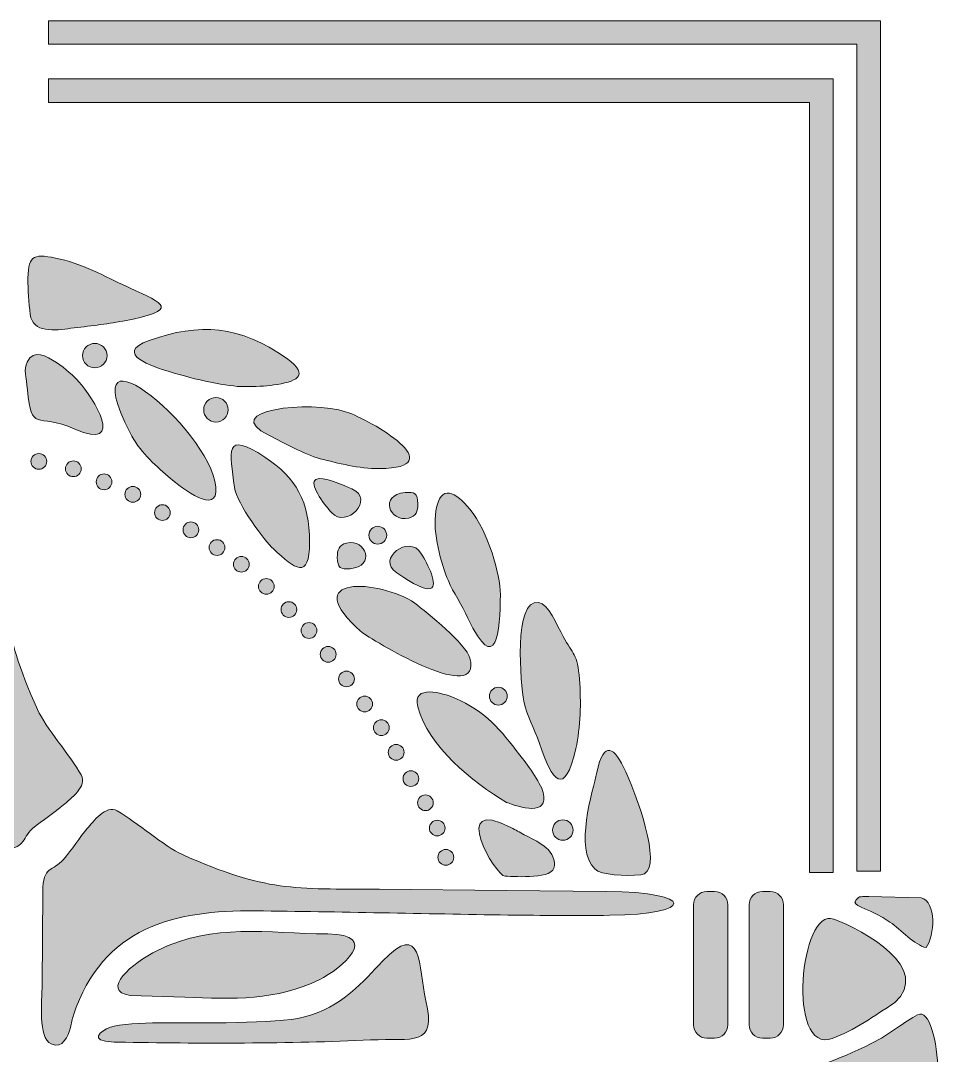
# Model space of a CAD drawing. Header units: inches. Extents: x -128 to 724, y -4 to 847.
# Drawn here: x 510.1 to 724.4, y 592.9 to 831.7 of the extents above; entities that cross this region are included whole.
import ezdxf

# ---------------------------------------------------------------- set-up
doc = ezdxf.new("R2010")
doc.units = ezdxf.units.IN
doc.header["$MEASUREMENT"] = 0
doc.layers.add('图层 1', color=7, linetype='Continuous')

# ---------------------------------------------------------------- blocks, each defined once
blk = doc.blocks.new('block 2')
at = {"layer": '图层 1', "true_color": 0xffffff}
h = blk.add_hatch(color=7, dxfattribs=at)
h.dxf.hatch_style = 2
h.paths.add_polyline_path([(703.03, 635.42), (708.49, 635.42), (708.49, 828.92), (708.49, 831.65), (705.76, 831.65), (516.56, 831.65), (516.56, 826.2), (703.03, 826.2)])
h = blk.add_hatch(color=7, dxfattribs=at)
h.dxf.hatch_style = 2
h.paths.add_polyline_path([(692.13, 635.13), (697.58, 635.13), (697.58, 815.53), (697.58, 818.25), (694.86, 818.25), (516.56, 818.25), (516.56, 812.8), (692.13, 812.8)])
h = blk.add_hatch(color=7, dxfattribs=at)
h.dxf.hatch_style = 2
edge = h.paths.add_edge_path()
edge.add_spline(control_points=[(524.08, 657.62), (521.39, 662.33), (516.01, 668.31), (513.97, 672.71), (505.37, 692.19), (506.16, 698.08), (505.98, 718.15), (505.98, 718.15), (505.71, 747.45), (505.71, 747.45), (505.71, 747.45), (505.5, 770.5), (505.5, 770.5), (505.31, 791.22), (500.22, 791.07), (499.98, 771.3), (499.89, 763.48), (499.94, 755.64), (500.05, 747.79), (500.33, 728.35), (500.8, 708.96), (501.03, 689.53), (501.23, 670.9), (497.25, 654.23), (476.94, 647.54), (476.1, 647.26), (475.08, 647.07), (474.1, 646.83), (472.06, 646.34), (469.09, 645.04), (470.32, 642.37), (471.74, 639.29), (480.14, 640.26), (483.91, 640.33), (483.91, 640.33), (505.43, 640.44), (505.43, 640.44), (511.47, 640.44), (510.08, 642.82), (512.86, 645.22), (515.05, 647.11), (518.12, 649.08), (519.99, 650.7), (521.59, 652.1), (525.58, 655), (524.08, 657.62)], knot_values=[0, 0, 0, 0, 1, 1, 1, 2, 2, 2, 3, 3, 3, 4, 4, 4, 5, 5, 5, 6, 6, 6, 7, 7, 7, 8, 8, 8, 9, 9, 9, 10, 10, 10, 11, 11, 11, 12, 12, 12, 13, 13, 13, 14, 14, 14, 15, 15, 15, 15], degree=3, periodic=1)
h = blk.add_hatch(color=7, dxfattribs=at)
h.dxf.hatch_style = 2
edge = h.paths.add_edge_path()
edge.add_spline(control_points=[(521.72, 760.67), (525.86, 761.18), (529.75, 761.6), (533.72, 762.35), (547.19, 764.9), (543.32, 766.36), (535.22, 770), (531.13, 771.84), (524.93, 775.37), (519.24, 776.64), (513.27, 777.96), (511.87, 777.82), (511.8, 772.24), (511.77, 769.47), (512.01, 766.63), (512.33, 763.87), (512.89, 759.49), (518.01, 760.2), (521.72, 760.67)], knot_values=[0, 0, 0, 0, 1, 1, 1, 2, 2, 2, 3, 3, 3, 4, 4, 4, 5, 5, 5, 6, 6, 6, 6], degree=3, periodic=1)
h = blk.add_hatch(color=7, dxfattribs=at)
h.dxf.hatch_style = 2
edge = h.paths.add_edge_path()
edge.add_spline(control_points=[(555.13, 722.84), (556.13, 735.56), (520.92, 764.92), (535.36, 736.54), (537.5, 732.3), (540.84, 729.41), (544.17, 726.44), (546.03, 724.79), (554.74, 717.77), (555.13, 722.84)], knot_values=[0, 0, 0, 0, 1, 1, 1, 2, 2, 2, 3, 3, 3, 3], degree=3, periodic=1)
h = blk.add_hatch(color=7, dxfattribs=at)
h.dxf.hatch_style = 2
edge = h.paths.add_edge_path()
edge.add_spline(control_points=[(568.5, 747.6), (573.33, 748.31), (577.32, 749.55), (571.44, 753.75), (560.71, 761.4), (551.34, 761.98), (539.77, 757.87), (531.24, 754.82), (540.83, 751.8), (544.35, 750.7), (550.41, 748.79), (558.12, 747.21), (561.59, 747.21), (564.38, 747.21), (566.46, 747.3), (568.5, 747.6)], knot_values=[0, 0, 0, 0, 1, 1, 1, 2, 2, 2, 3, 3, 3, 4, 4, 4, 5, 5, 5, 5], degree=3, periodic=1)
h = blk.add_hatch(color=7, dxfattribs=at)
h.dxf.hatch_style = 2
edge = h.paths.add_edge_path()
edge.add_spline(control_points=[(527.22, 757.19), (525.67, 757.19), (524.39, 755.92), (524.39, 754.37), (524.39, 752.81), (525.67, 751.54), (527.22, 751.54), (528.78, 751.54), (530.04, 752.81), (530.04, 754.37), (530.04, 755.92), (528.78, 757.19), (527.22, 757.19)], knot_values=[0, 0, 0, 0, 1, 1, 1, 2, 2, 2, 3, 3, 3, 4, 4, 4, 4], degree=3, periodic=1)
h = blk.add_hatch(color=7, dxfattribs=at)
h.dxf.hatch_style = 2
edge = h.paths.add_edge_path()
edge.add_spline(control_points=[(522.6, 737.42), (534.67, 732.19), (526.84, 744.73), (523.54, 748.35), (522.4, 749.59), (520.48, 751.39), (518.36, 752.76), (515.99, 754.29), (513.11, 756.07), (511.6, 752.87), (510.78, 751.11), (511.38, 749.55), (511.69, 746.47), (512.69, 736.42), (513.6, 741.32), (522.6, 737.42)], knot_values=[0, 0, 0, 0, 1, 1, 1, 2, 2, 2, 3, 3, 3, 4, 4, 4, 5, 5, 5, 5], degree=3, periodic=1)
h = blk.add_hatch(color=7, dxfattribs=at)
h.dxf.hatch_style = 2
edge = h.paths.add_edge_path()
edge.add_spline(control_points=[(555.16, 744.7), (553.6, 744.7), (552.34, 743.43), (552.34, 741.88), (552.34, 740.32), (553.6, 739.05), (555.16, 739.05), (556.72, 739.05), (557.98, 740.32), (557.98, 741.88), (557.98, 743.43), (556.72, 744.7), (555.16, 744.7)], knot_values=[0, 0, 0, 0, 1, 1, 1, 2, 2, 2, 3, 3, 3, 4, 4, 4, 4], degree=3, periodic=1)
h = blk.add_hatch(color=7, dxfattribs=at)
h.dxf.hatch_style = 2
edge = h.paths.add_edge_path()
edge.add_spline(control_points=[(585.3, 741.36), (576.73, 744.18), (555.66, 741.75), (567.36, 736.01), (570.83, 734.3), (575.47, 731.58), (579.25, 730.59), (583.3, 729.52), (588.19, 728.28), (592.84, 728.31), (610.05, 728.4), (590.9, 739.52), (585.3, 741.36)], knot_values=[0, 0, 0, 0, 1, 1, 1, 2, 2, 2, 3, 3, 3, 4, 4, 4, 4], degree=3, periodic=1)
h = blk.add_hatch(color=7, dxfattribs=at)
h.dxf.hatch_style = 2
edge = h.paths.add_edge_path()
edge.add_spline(control_points=[(576.77, 711.34), (576.77, 720.7), (573.7, 726.2), (566.48, 730.95), (556.97, 737.21), (558.36, 732.25), (559.46, 723.94), (559.95, 720.2), (566.55, 711.51), (568.42, 709.78), (573.4, 705.15), (576.77, 702.41), (576.77, 711.34)], knot_values=[0, 0, 0, 0, 1, 1, 1, 2, 2, 2, 3, 3, 3, 4, 4, 4, 4], degree=3, periodic=1)
h = blk.add_hatch(color=7, dxfattribs=at)
h.dxf.hatch_style = 2
edge = h.paths.add_edge_path()
edge.add_spline(control_points=[(516.12, 729.96), (516.12, 730.96), (515.31, 731.78), (514.31, 731.78), (513.31, 731.78), (512.49, 730.96), (512.49, 729.96), (512.49, 728.96), (513.31, 728.14), (514.31, 728.14), (515.31, 728.14), (516.12, 728.96), (516.12, 729.96)], knot_values=[0, 0, 0, 0, 1, 1, 1, 2, 2, 2, 3, 3, 3, 4, 4, 4, 4], degree=3, periodic=1)
h = blk.add_hatch(color=7, dxfattribs=at)
h.dxf.hatch_style = 2
edge = h.paths.add_edge_path()
edge.add_spline(control_points=[(524.08, 728.25), (524.08, 729.25), (523.26, 730.07), (522.26, 730.07), (521.25, 730.07), (520.44, 729.25), (520.44, 728.25), (520.44, 727.25), (521.25, 726.44), (522.26, 726.44), (523.26, 726.44), (524.08, 727.25), (524.08, 728.25)], knot_values=[0, 0, 0, 0, 1, 1, 1, 2, 2, 2, 3, 3, 3, 4, 4, 4, 4], degree=3, periodic=1)
h = blk.add_hatch(color=7, dxfattribs=at)
h.dxf.hatch_style = 2
edge = h.paths.add_edge_path()
edge.add_spline(control_points=[(527.54, 725.25), (527.54, 724.24), (528.35, 723.43), (529.35, 723.43), (530.36, 723.43), (531.17, 724.24), (531.17, 725.25), (531.17, 726.25), (530.36, 727.07), (529.35, 727.07), (528.35, 727.07), (527.54, 726.25), (527.54, 725.25)], knot_values=[0, 0, 0, 0, 1, 1, 1, 2, 2, 2, 3, 3, 3, 4, 4, 4, 4], degree=3, periodic=1)
h = blk.add_hatch(color=7, dxfattribs=at)
h.dxf.hatch_style = 2
edge = h.paths.add_edge_path()
edge.add_spline(control_points=[(586.55, 723.62), (584.82, 724.39), (579.76, 726.69), (578.26, 725.81), (576.58, 724.85), (579.78, 720.43), (581.85, 718.14), (585.26, 714.38), (591.96, 721.19), (586.55, 723.62)], knot_values=[0, 0, 0, 0, 1, 1, 1, 2, 2, 2, 3, 3, 3, 3], degree=3, periodic=1)
h = blk.add_hatch(color=7, dxfattribs=at)
h.dxf.hatch_style = 2
edge = h.paths.add_edge_path()
edge.add_spline(control_points=[(534.18, 722.35), (534.18, 721.35), (534.99, 720.53), (536, 720.53), (537, 720.53), (537.82, 721.35), (537.82, 722.35), (537.82, 723.35), (537, 724.17), (536, 724.17), (534.99, 724.17), (534.18, 723.35), (534.18, 722.35)], knot_values=[0, 0, 0, 0, 1, 1, 1, 2, 2, 2, 3, 3, 3, 4, 4, 4, 4], degree=3, periodic=1)
h = blk.add_hatch(color=7, dxfattribs=at)
h.dxf.hatch_style = 2
edge = h.paths.add_edge_path()
edge.add_spline(control_points=[(605.93, 718.53), (605.12, 713.43), (607.11, 706.45), (608.8, 702.4), (609.89, 699.78), (611.95, 696.73), (613.33, 693.81), (619.84, 680.06), (620.8, 690.63), (620.8, 699.26), (620.8, 704.01), (618.04, 713.6), (613.74, 718.96), (610.62, 722.85), (606.95, 724.96), (605.93, 718.53)], knot_values=[0, 0, 0, 0, 1, 1, 1, 2, 2, 2, 3, 3, 3, 4, 4, 4, 5, 5, 5, 5], degree=3, periodic=1)
h = blk.add_hatch(color=7, dxfattribs=at)
h.dxf.hatch_style = 2
edge = h.paths.add_edge_path()
edge.add_spline(control_points=[(598.8, 722.78), (592.83, 722.28), (595.09, 715.85), (599.66, 716.89), (601.33, 717.28), (601.79, 718.49), (601.76, 720.18), (601.72, 722.67), (601.04, 722.96), (598.8, 722.78)], knot_values=[0, 0, 0, 0, 1, 1, 1, 2, 2, 2, 3, 3, 3, 3], degree=3, periodic=1)
h = blk.add_hatch(color=7, dxfattribs=at)
h.dxf.hatch_style = 2
edge = h.paths.add_edge_path()
edge.add_spline(control_points=[(542.82, 719.97), (541.82, 719.97), (541, 719.15), (541, 718.15), (541, 717.14), (541.82, 716.33), (542.82, 716.33), (543.81, 716.33), (544.63, 717.14), (544.63, 718.15), (544.63, 719.15), (543.81, 719.97), (542.82, 719.97)], knot_values=[0, 0, 0, 0, 1, 1, 1, 2, 2, 2, 3, 3, 3, 4, 4, 4, 4], degree=3, periodic=1)
h = blk.add_hatch(color=7, dxfattribs=at)
h.dxf.hatch_style = 2
edge = h.paths.add_edge_path()
edge.add_spline(control_points=[(547.58, 714.17), (547.58, 713.17), (548.4, 712.35), (549.4, 712.35), (550.4, 712.35), (551.22, 713.17), (551.22, 714.17), (551.22, 715.17), (550.4, 715.99), (549.4, 715.99), (548.4, 715.99), (547.58, 715.17), (547.58, 714.17)], knot_values=[0, 0, 0, 0, 1, 1, 1, 2, 2, 2, 3, 3, 3, 4, 4, 4, 4], degree=3, periodic=1)
h = blk.add_hatch(color=7, dxfattribs=at)
h.dxf.hatch_style = 2
edge = h.paths.add_edge_path()
edge.add_spline(control_points=[(590.46, 712.92), (590.46, 711.79), (591.39, 710.87), (592.52, 710.87), (593.65, 710.87), (594.57, 711.79), (594.57, 712.92), (594.57, 714.05), (593.65, 714.98), (592.52, 714.98), (591.39, 714.98), (590.46, 714.05), (590.46, 712.92)], knot_values=[0, 0, 0, 0, 1, 1, 1, 2, 2, 2, 3, 3, 3, 4, 4, 4, 4], degree=3, periodic=1)
h = blk.add_hatch(color=7, dxfattribs=at)
h.dxf.hatch_style = 2
edge = h.paths.add_edge_path()
edge.add_spline(control_points=[(555.42, 708.26), (556.42, 708.26), (557.24, 709.08), (557.24, 710.08), (557.24, 711.09), (556.42, 711.9), (555.42, 711.9), (554.42, 711.9), (553.6, 711.09), (553.6, 710.08), (553.6, 709.08), (554.42, 708.26), (555.42, 708.26)], knot_values=[0, 0, 0, 0, 1, 1, 1, 2, 2, 2, 3, 3, 3, 4, 4, 4, 4], degree=3, periodic=1)
h = blk.add_hatch(color=7, dxfattribs=at)
h.dxf.hatch_style = 2
edge = h.paths.add_edge_path()
edge.add_spline(control_points=[(585.29, 711.1), (583.61, 710.71), (583.15, 709.5), (583.17, 707.82), (583.22, 705.32), (583.89, 705.02), (586.14, 705.21), (592.1, 705.71), (589.85, 712.14), (585.29, 711.1)], knot_values=[0, 0, 0, 0, 1, 1, 1, 2, 2, 2, 3, 3, 3, 3], degree=3, periodic=1)
h = blk.add_hatch(color=7, dxfattribs=at)
h.dxf.hatch_style = 2
edge = h.paths.add_edge_path()
edge.add_spline(control_points=[(596.91, 704.24), (598.47, 703.17), (603.05, 700.03), (604.69, 700.63), (606.52, 701.29), (604.13, 706.2), (602.48, 708.82), (599.78, 713.12), (592, 707.57), (596.91, 704.24)], knot_values=[0, 0, 0, 0, 1, 1, 1, 2, 2, 2, 3, 3, 3, 3], degree=3, periodic=1)
h = blk.add_hatch(color=7, dxfattribs=at)
h.dxf.hatch_style = 2
edge = h.paths.add_edge_path()
edge.add_spline(control_points=[(559.22, 706.22), (559.22, 705.22), (560.04, 704.41), (561.04, 704.41), (562.04, 704.41), (562.85, 705.22), (562.85, 706.22), (562.85, 707.23), (562.04, 708.04), (561.04, 708.04), (560.04, 708.04), (559.22, 707.23), (559.22, 706.22)], knot_values=[0, 0, 0, 0, 1, 1, 1, 2, 2, 2, 3, 3, 3, 4, 4, 4, 4], degree=3, periodic=1)
h = blk.add_hatch(color=7, dxfattribs=at)
h.dxf.hatch_style = 2
edge = h.paths.add_edge_path()
edge.add_spline(control_points=[(566.81, 702.93), (565.8, 702.93), (564.99, 702.11), (564.99, 701.11), (564.99, 700.11), (565.8, 699.3), (566.81, 699.3), (567.8, 699.3), (568.62, 700.11), (568.62, 701.11), (568.62, 702.11), (567.8, 702.93), (566.81, 702.93)], knot_values=[0, 0, 0, 0, 1, 1, 1, 2, 2, 2, 3, 3, 3, 4, 4, 4, 4], degree=3, periodic=1)
h = blk.add_hatch(color=7, dxfattribs=at)
h.dxf.hatch_style = 2
edge = h.paths.add_edge_path()
edge.add_spline(control_points=[(613.78, 684.56), (612.96, 687.79), (603.99, 694.96), (601.06, 697.28), (593.02, 702.71), (573.35, 703.96), (588.96, 690.43), (592.72, 687.84), (616.57, 673.57), (613.78, 684.56)], knot_values=[0, 0, 0, 0, 1, 1, 1, 2, 2, 2, 3, 3, 3, 3], degree=3, periodic=1)
h = blk.add_hatch(color=7, dxfattribs=at)
h.dxf.hatch_style = 2
edge = h.paths.add_edge_path()
edge.add_spline(control_points=[(570.19, 695.77), (570.19, 694.77), (571, 693.96), (572, 693.96), (573.01, 693.96), (573.82, 694.77), (573.82, 695.77), (573.82, 696.77), (573, 697.59), (572, 697.59), (571, 697.59), (570.19, 696.77), (570.19, 695.77)], knot_values=[0, 0, 0, 0, 1, 1, 1, 2, 2, 2, 3, 3, 3, 4, 4, 4, 4], degree=3, periodic=1)
h = blk.add_hatch(color=7, dxfattribs=at)
h.dxf.hatch_style = 2
edge = h.paths.add_edge_path()
edge.add_spline(control_points=[(639.06, 679.71), (638.61, 685.56), (637.55, 685.46), (635.31, 689.55), (633.78, 692.34), (631.95, 696.99), (629.62, 697.4), (623.72, 698.47), (625.5, 678.3), (626.19, 674.66), (626.88, 671.12), (628.67, 668.38), (629.83, 664.89), (632.76, 656.15), (635.64, 652.26), (638.22, 663.73), (639.32, 668.64), (639.47, 674.33), (639.06, 679.71)], knot_values=[0, 0, 0, 0, 1, 1, 1, 2, 2, 2, 3, 3, 3, 4, 4, 4, 5, 5, 5, 6, 6, 6, 6], degree=3, periodic=1)
h = blk.add_hatch(color=7, dxfattribs=at)
h.dxf.hatch_style = 2
edge = h.paths.add_edge_path()
edge.add_spline(control_points=[(576.65, 689.13), (577.66, 689.13), (578.47, 689.95), (578.47, 690.95), (578.47, 691.95), (577.66, 692.76), (576.65, 692.76), (575.66, 692.76), (574.84, 691.95), (574.84, 690.95), (574.84, 689.95), (575.66, 689.13), (576.65, 689.13)], knot_values=[0, 0, 0, 0, 1, 1, 1, 2, 2, 2, 3, 3, 3, 4, 4, 4, 4], degree=3, periodic=1)
h = blk.add_hatch(color=7, dxfattribs=at)
h.dxf.hatch_style = 2
edge = h.paths.add_edge_path()
edge.add_spline(control_points=[(579.26, 685.44), (579.26, 684.44), (580.08, 683.62), (581.08, 683.62), (582.09, 683.62), (582.9, 684.44), (582.9, 685.44), (582.9, 686.44), (582.09, 687.26), (581.08, 687.26), (580.08, 687.26), (579.26, 686.44), (579.26, 685.44)], knot_values=[0, 0, 0, 0, 1, 1, 1, 2, 2, 2, 3, 3, 3, 4, 4, 4, 4], degree=3, periodic=1)
h = blk.add_hatch(color=7, dxfattribs=at)
h.dxf.hatch_style = 2
edge = h.paths.add_edge_path()
edge.add_spline(control_points=[(583.47, 679.76), (583.47, 678.76), (584.28, 677.95), (585.29, 677.95), (586.29, 677.95), (587.11, 678.76), (587.11, 679.76), (587.11, 680.76), (586.29, 681.58), (585.29, 681.58), (584.28, 681.58), (583.47, 680.76), (583.47, 679.76)], knot_values=[0, 0, 0, 0, 1, 1, 1, 2, 2, 2, 3, 3, 3, 4, 4, 4, 4], degree=3, periodic=1)
h = blk.add_hatch(color=7, dxfattribs=at)
h.dxf.hatch_style = 2
edge = h.paths.add_edge_path()
edge.add_spline(control_points=[(630.69, 653.58), (630.08, 655.94), (626.72, 660.38), (625.3, 662.2), (620.76, 668.05), (617.61, 672.24), (610.16, 675.39), (607.51, 676.53), (600.39, 678.58), (601.74, 673.36), (604.11, 664.18), (614.35, 655.97), (622.26, 651.29), (625.12, 650.14), (632.14, 647.95), (630.69, 653.58)], knot_values=[0, 0, 0, 0, 1, 1, 1, 2, 2, 2, 3, 3, 3, 4, 4, 4, 5, 5, 5, 5], degree=3, periodic=1)
h = blk.add_hatch(color=7, dxfattribs=at)
h.dxf.hatch_style = 2
edge = h.paths.add_edge_path()
edge.add_spline(control_points=[(587.67, 673.97), (587.67, 672.97), (588.48, 672.15), (589.49, 672.15), (590.49, 672.15), (591.31, 672.97), (591.31, 673.97), (591.31, 674.97), (590.49, 675.79), (589.49, 675.79), (588.48, 675.79), (587.67, 674.97), (587.67, 673.97)], knot_values=[0, 0, 0, 0, 1, 1, 1, 2, 2, 2, 3, 3, 3, 4, 4, 4, 4], degree=3, periodic=1)
h = blk.add_hatch(color=7, dxfattribs=at)
h.dxf.hatch_style = 2
edge = h.paths.add_edge_path()
edge.add_spline(control_points=[(618.29, 675.79), (618.29, 674.65), (619.21, 673.73), (620.34, 673.73), (621.47, 673.73), (622.39, 674.65), (622.39, 675.79), (622.39, 676.91), (621.47, 677.84), (620.34, 677.84), (619.21, 677.84), (618.29, 676.91), (618.29, 675.79)], knot_values=[0, 0, 0, 0, 1, 1, 1, 2, 2, 2, 3, 3, 3, 4, 4, 4, 4], degree=3, periodic=1)
h = blk.add_hatch(color=7, dxfattribs=at)
h.dxf.hatch_style = 2
edge = h.paths.add_edge_path()
edge.add_spline(control_points=[(593.35, 666.7), (594.35, 666.7), (595.17, 667.52), (595.17, 668.52), (595.17, 669.52), (594.35, 670.34), (593.35, 670.34), (592.35, 670.34), (591.53, 669.52), (591.53, 668.52), (591.53, 667.52), (592.35, 666.7), (593.35, 666.7)], knot_values=[0, 0, 0, 0, 1, 1, 1, 2, 2, 2, 3, 3, 3, 4, 4, 4, 4], degree=3, periodic=1)
h = blk.add_hatch(color=7, dxfattribs=at)
h.dxf.hatch_style = 2
edge = h.paths.add_edge_path()
edge.add_spline(control_points=[(596.76, 661.02), (597.76, 661.02), (598.58, 661.84), (598.58, 662.84), (598.58, 663.84), (597.76, 664.65), (596.76, 664.65), (595.76, 664.65), (594.94, 663.84), (594.94, 662.84), (594.94, 661.84), (595.76, 661.02), (596.76, 661.02)], knot_values=[0, 0, 0, 0, 1, 1, 1, 2, 2, 2, 3, 3, 3, 4, 4, 4, 4], degree=3, periodic=1)
h = blk.add_hatch(color=7, dxfattribs=at)
h.dxf.hatch_style = 2
edge = h.paths.add_edge_path()
edge.add_spline(control_points=[(643.05, 658.17), (642.18, 654.03), (637.78, 640.41), (642.61, 635.95), (644.06, 634.46), (649.6, 634.22), (653.21, 634.56), (658.33, 635.06), (653.42, 650.17), (649.73, 658.36), (647.17, 664.06), (644.67, 665.87), (643.05, 658.17)], knot_values=[0, 0, 0, 0, 1, 1, 1, 2, 2, 2, 3, 3, 3, 4, 4, 4, 4], degree=3, periodic=1)
h = blk.add_hatch(color=7, dxfattribs=at)
h.dxf.hatch_style = 2
edge = h.paths.add_edge_path()
edge.add_spline(control_points=[(600.16, 654.95), (601.17, 654.95), (601.98, 655.76), (601.98, 656.77), (601.98, 657.76), (601.17, 658.58), (600.16, 658.58), (599.16, 658.58), (598.34, 657.76), (598.34, 656.77), (598.34, 655.76), (599.16, 654.95), (600.16, 654.95)], knot_values=[0, 0, 0, 0, 1, 1, 1, 2, 2, 2, 3, 3, 3, 4, 4, 4, 4], degree=3, periodic=1)
h = blk.add_hatch(color=7, dxfattribs=at)
h.dxf.hatch_style = 2
edge = h.paths.add_edge_path()
edge.add_spline(control_points=[(603.52, 649.38), (604.51, 649.38), (605.33, 650.2), (605.33, 651.2), (605.33, 652.2), (604.51, 653.02), (603.52, 653.02), (602.51, 653.02), (601.7, 652.2), (601.7, 651.2), (601.7, 650.2), (602.51, 649.38), (603.52, 649.38)], knot_values=[0, 0, 0, 0, 1, 1, 1, 2, 2, 2, 3, 3, 3, 4, 4, 4, 4], degree=3, periodic=1)
h = blk.add_hatch(color=7, dxfattribs=at)
h.dxf.hatch_style = 2
edge = h.paths.add_edge_path()
edge.add_spline(control_points=[(621.92, 634.24), (624.39, 634.24), (633.2, 633.38), (633.29, 636.69), (633.41, 640.62), (629.12, 642.4), (626.33, 643.83), (625.22, 644.4), (624.35, 644.91), (623.25, 645.48), (608.75, 653.03), (619.66, 634.24), (621.92, 634.24)], knot_values=[0, 0, 0, 0, 1, 1, 1, 2, 2, 2, 3, 3, 3, 4, 4, 4, 4], degree=3, periodic=1)
h = blk.add_hatch(color=7, dxfattribs=at)
h.dxf.hatch_style = 2
edge = h.paths.add_edge_path()
edge.add_spline(control_points=[(645.27, 630.74), (645.27, 630.74), (622.21, 630.95), (622.21, 630.95), (622.21, 630.95), (592.92, 631.22), (592.92, 631.22), (572.85, 631.4), (566.95, 630.61), (547.47, 639.22), (543.07, 641.24), (537.09, 646.62), (532.38, 649.32), (529.76, 650.82), (526.85, 646.83), (525.46, 645.23), (523.84, 643.36), (521.87, 640.29), (519.98, 638.1), (517.58, 635.32), (515.21, 636.71), (515.21, 630.68), (515.21, 630.68), (515.09, 609.16), (515.09, 609.16), (515.02, 605.38), (514.05, 596.98), (517.13, 595.56), (519.8, 594.34), (521.1, 597.3), (521.59, 599.34), (521.83, 600.32), (522.03, 601.34), (522.3, 602.18), (528.99, 622.49), (545.66, 626.47), (564.29, 626.26), (583.73, 626.04), (603.12, 625.57), (622.55, 625.29), (630.39, 625.18), (638.24, 625.13), (646.06, 625.22), (665.83, 625.46), (665.99, 630.55), (645.27, 630.74)], knot_values=[0, 0, 0, 0, 1, 1, 1, 2, 2, 2, 3, 3, 3, 4, 4, 4, 5, 5, 5, 6, 6, 6, 7, 7, 7, 8, 8, 8, 9, 9, 9, 10, 10, 10, 11, 11, 11, 12, 12, 12, 13, 13, 13, 14, 14, 14, 15, 15, 15, 15], degree=3, periodic=1)
h = blk.add_hatch(color=7, dxfattribs=at)
h.dxf.hatch_style = 2
edge = h.paths.add_edge_path()
edge.add_spline(control_points=[(606.24, 643.54), (607.23, 643.54), (608.05, 644.35), (608.05, 645.35), (608.05, 646.35), (607.23, 647.17), (606.24, 647.17), (605.24, 647.17), (604.42, 646.35), (604.42, 645.35), (604.42, 644.35), (605.24, 643.54), (606.24, 643.54)], knot_values=[0, 0, 0, 0, 1, 1, 1, 2, 2, 2, 3, 3, 3, 4, 4, 4, 4], degree=3, periodic=1)
h = blk.add_hatch(color=7, dxfattribs=at)
h.dxf.hatch_style = 2
edge = h.paths.add_edge_path()
edge.add_spline(control_points=[(635.22, 642.53), (636.52, 642.53), (637.59, 643.59), (637.59, 644.89), (637.59, 646.2), (636.52, 647.26), (635.22, 647.26), (633.91, 647.26), (632.85, 646.2), (632.85, 644.89), (632.85, 643.59), (633.91, 642.53), (635.22, 642.53)], knot_values=[0, 0, 0, 0, 1, 1, 1, 2, 2, 2, 3, 3, 3, 4, 4, 4, 4], degree=3, periodic=1)
h = blk.add_hatch(color=7, dxfattribs=at)
h.dxf.hatch_style = 2
edge = h.paths.add_edge_path()
edge.add_spline(control_points=[(608.22, 636.78), (609.23, 636.78), (610.05, 637.59), (610.05, 638.6), (610.05, 639.6), (609.23, 640.41), (608.22, 640.41), (607.23, 640.41), (606.41, 639.6), (606.41, 638.6), (606.41, 637.59), (607.23, 636.78), (608.22, 636.78)], knot_values=[0, 0, 0, 0, 1, 1, 1, 2, 2, 2, 3, 3, 3, 4, 4, 4, 4], degree=3, periodic=1)
h = blk.add_hatch(color=7, dxfattribs=at)
h.dxf.hatch_style = 2
edge = h.paths.add_edge_path()
edge.add_spline(control_points=[(670.25, 630.73), (670.25, 630.73), (668.44, 630.73), (668.44, 630.73), (666.75, 630.73), (665.37, 629.35), (665.37, 627.66), (665.37, 627.66), (665.37, 599.96), (665.37, 599.96), (665.37, 598.27), (666.75, 596.88), (668.44, 596.88), (668.44, 596.88), (670.25, 596.88), (670.25, 596.88), (671.94, 596.88), (673.32, 598.27), (673.32, 599.96), (673.32, 599.96), (673.32, 627.66), (673.32, 627.66), (673.32, 629.35), (671.94, 630.73), (670.25, 630.73)], knot_values=[0, 0, 0, 0, 1, 1, 1, 2, 2, 2, 3, 3, 3, 4, 4, 4, 5, 5, 5, 6, 6, 6, 7, 7, 7, 8, 8, 8, 8], degree=3, periodic=1)
h = blk.add_hatch(color=7, dxfattribs=at)
h.dxf.hatch_style = 2
edge = h.paths.add_edge_path()
edge.add_spline(control_points=[(681.27, 630.73), (679.58, 630.73), (678.2, 629.35), (678.2, 627.66), (678.2, 627.66), (678.2, 599.96), (678.2, 599.96), (678.2, 598.27), (679.58, 596.88), (681.27, 596.88), (681.27, 596.88), (683.08, 596.88), (683.08, 596.88), (684.77, 596.88), (686.16, 598.27), (686.16, 599.96), (686.16, 599.96), (686.16, 627.66), (686.16, 627.66), (686.16, 629.35), (684.77, 630.73), (683.08, 630.73), (683.08, 630.73), (681.27, 630.73), (681.27, 630.73)], knot_values=[0, 0, 0, 0, 1, 1, 1, 2, 2, 2, 3, 3, 3, 4, 4, 4, 5, 5, 5, 6, 6, 6, 7, 7, 7, 8, 8, 8, 8], degree=3, periodic=1)
h = blk.add_hatch(color=7, dxfattribs=at)
h.dxf.hatch_style = 2
edge = h.paths.add_edge_path()
edge.add_spline(control_points=[(702.61, 628.26), (702.79, 627.1), (706.28, 626.72), (710.71, 623.65), (713.24, 621.88), (716.35, 618.36), (719.04, 617.76), (721.12, 620.53), (721.4, 628.35), (717.92, 629.29), (717.92, 629.29), (705.87, 629.55), (705.87, 629.55), (703.47, 629.47), (703.56, 629.82), (702.61, 628.26)], knot_values=[0, 0, 0, 0, 1, 1, 1, 2, 2, 2, 3, 3, 3, 4, 4, 4, 5, 5, 5, 5], degree=3, periodic=1)
h = blk.add_hatch(color=7, dxfattribs=at)
h.dxf.hatch_style = 2
edge = h.paths.add_edge_path()
edge.add_spline(control_points=[(697.37, 596.79), (702.4, 598.58), (707.22, 602.15), (711.74, 605), (720.55, 612.94), (704.87, 621.7), (697.74, 624.36), (689.97, 627.25), (686.78, 593.04), (697.37, 596.79)], knot_values=[0, 0, 0, 0, 1, 1, 1, 2, 2, 2, 3, 3, 3, 3], degree=3, periodic=1)
h = blk.add_hatch(color=7, dxfattribs=at)
h.dxf.hatch_style = 2
edge = h.paths.add_edge_path()
edge.add_spline(control_points=[(529.65, 596.18), (530.42, 596.04), (531.41, 595.98), (532.54, 595.96), (551.13, 595.61), (572.44, 595.61), (590.85, 596.46), (600.7, 596.92), (606.09, 594.72), (603.64, 605.51), (601.83, 613.44), (602.88, 624.41), (593.58, 614.61), (589.36, 610.14), (584.23, 603.93), (575.33, 601.71), (569.23, 600.19), (550.72, 600.41), (544.01, 600.41), (539.36, 600.42), (534.84, 600.33), (531.67, 599.64), (529.58, 599.19), (525.83, 596.85), (529.65, 596.18)], knot_values=[0, 0, 0, 0, 1, 1, 1, 2, 2, 2, 3, 3, 3, 4, 4, 4, 5, 5, 5, 6, 6, 6, 7, 7, 7, 8, 8, 8, 8], degree=3, periodic=1)
h = blk.add_hatch(color=7, dxfattribs=at)
h.dxf.hatch_style = 2
edge = h.paths.add_edge_path()
edge.add_spline(control_points=[(548, 606.37), (559.03, 605.78), (569.38, 605.62), (578.96, 610.33), (584.32, 612.95), (593.4, 620.83), (581, 620.93), (566.89, 621.06), (554.67, 623.5), (541.72, 617.14), (535.77, 614.21), (528.41, 607.79), (535.37, 606.75), (535.37, 606.75), (548, 606.37), (548, 606.37)], knot_values=[0, 0, 0, 0, 1, 1, 1, 2, 2, 2, 3, 3, 3, 4, 4, 4, 5, 5, 5, 5], degree=3, periodic=1)
h = blk.add_hatch(color=7, dxfattribs=at)
h.dxf.hatch_style = 2
edge = h.paths.add_edge_path()
edge.add_spline(control_points=[(705.38, 584.44), (707.77, 583.42), (710.53, 582), (713.72, 579.99), (714.46, 579.59), (715.57, 578.79), (716.64, 578), (724.4, 572.27), (722.52, 605.09), (717.08, 602.27), (714.19, 600.78), (710.53, 597.68), (706.53, 595.7), (688.74, 586.9), (688.19, 591.81), (705.38, 584.44)], knot_values=[0, 0, 0, 0, 1, 1, 1, 2, 2, 2, 3, 3, 3, 4, 4, 4, 5, 5, 5, 5], degree=3, periodic=1)
at = {"layer": '图层 1', "lineweight": 0}
for points in [[(703.03, 635.42), (708.49, 635.42), (708.49, 828.92), (708.49, 831.65), (705.76, 831.65), (516.56, 831.65), (516.56, 826.2), (703.03, 826.2), (703.03, 635.42)], [(692.13, 635.13), (697.58, 635.13), (697.58, 815.53), (697.58, 818.25), (694.86, 818.25), (516.56, 818.25), (516.56, 812.8), (692.13, 812.8), (692.13, 635.13)]]:
    blk.add_lwpolyline(points, dxfattribs=at)
for points, knots in [([(524.08, 657.62), (521.39, 662.33), (516.01, 668.31), (513.97, 672.71), (505.37, 692.19), (506.16, 698.08), (505.98, 718.15), (505.98, 718.15), (505.71, 747.45), (505.71, 747.45), (505.71, 747.45), (505.5, 770.5), (505.5, 770.5), (505.31, 791.22), (500.22, 791.07), (499.98, 771.3), (499.89, 763.48), (499.94, 755.64), (500.05, 747.79), (500.33, 728.35), (500.8, 708.96), (501.03, 689.53), (501.23, 670.9), (497.25, 654.23), (476.94, 647.54), (476.1, 647.26), (475.08, 647.07), (474.1, 646.83), (472.06, 646.34), (469.09, 645.04), (470.32, 642.37), (471.74, 639.29), (480.14, 640.26), (483.91, 640.33), (483.91, 640.33), (505.43, 640.44), (505.43, 640.44), (511.47, 640.44), (510.08, 642.82), (512.86, 645.22), (515.05, 647.11), (518.12, 649.08), (519.99, 650.7), (521.59, 652.1), (525.58, 655), (524.08, 657.62)], [0, 0, 0, 0, 1, 1, 1, 2, 2, 2, 3, 3, 3, 4, 4, 4, 5, 5, 5, 6, 6, 6, 7, 7, 7, 8, 8, 8, 9, 9, 9, 10, 10, 10, 11, 11, 11, 12, 12, 12, 13, 13, 13, 14, 14, 14, 15, 15, 15, 15]), ([(521.72, 760.67), (525.86, 761.18), (529.75, 761.6), (533.72, 762.35), (547.19, 764.9), (543.32, 766.36), (535.22, 770), (531.13, 771.84), (524.93, 775.37), (519.24, 776.64), (513.27, 777.96), (511.87, 777.82), (511.8, 772.24), (511.77, 769.47), (512.01, 766.63), (512.33, 763.87), (512.89, 759.49), (518.01, 760.2), (521.72, 760.67)], [0, 0, 0, 0, 1, 1, 1, 2, 2, 2, 3, 3, 3, 4, 4, 4, 5, 5, 5, 6, 6, 6, 6]), ([(555.13, 722.84), (556.13, 735.56), (520.92, 764.92), (535.36, 736.54), (537.5, 732.3), (540.84, 729.41), (544.17, 726.44), (546.03, 724.79), (554.74, 717.77), (555.13, 722.84)], [0, 0, 0, 0, 1, 1, 1, 2, 2, 2, 3, 3, 3, 3]), ([(568.5, 747.6), (573.33, 748.31), (577.32, 749.55), (571.44, 753.75), (560.71, 761.4), (551.34, 761.98), (539.77, 757.87), (531.24, 754.82), (540.83, 751.8), (544.35, 750.7), (550.41, 748.79), (558.12, 747.21), (561.59, 747.21), (564.38, 747.21), (566.46, 747.3), (568.5, 747.6)], [0, 0, 0, 0, 1, 1, 1, 2, 2, 2, 3, 3, 3, 4, 4, 4, 5, 5, 5, 5]), ([(527.22, 757.19), (525.67, 757.19), (524.39, 755.92), (524.39, 754.37), (524.39, 752.81), (525.67, 751.54), (527.22, 751.54), (528.78, 751.54), (530.04, 752.81), (530.04, 754.37), (530.04, 755.92), (528.78, 757.19), (527.22, 757.19)], [0, 0, 0, 0, 1, 1, 1, 2, 2, 2, 3, 3, 3, 4, 4, 4, 4]), ([(522.6, 737.42), (534.67, 732.19), (526.84, 744.73), (523.54, 748.35), (522.4, 749.59), (520.48, 751.39), (518.36, 752.76), (515.99, 754.29), (513.11, 756.07), (511.6, 752.87), (510.78, 751.11), (511.38, 749.55), (511.69, 746.47), (512.69, 736.42), (513.6, 741.32), (522.6, 737.42)], [0, 0, 0, 0, 1, 1, 1, 2, 2, 2, 3, 3, 3, 4, 4, 4, 5, 5, 5, 5]), ([(555.16, 744.7), (553.6, 744.7), (552.34, 743.43), (552.34, 741.88), (552.34, 740.32), (553.6, 739.05), (555.16, 739.05), (556.72, 739.05), (557.98, 740.32), (557.98, 741.88), (557.98, 743.43), (556.72, 744.7), (555.16, 744.7)], [0, 0, 0, 0, 1, 1, 1, 2, 2, 2, 3, 3, 3, 4, 4, 4, 4]), ([(585.3, 741.36), (576.73, 744.18), (555.66, 741.75), (567.36, 736.01), (570.83, 734.3), (575.47, 731.58), (579.25, 730.59), (583.3, 729.52), (588.19, 728.28), (592.84, 728.31), (610.05, 728.4), (590.9, 739.52), (585.3, 741.36)], [0, 0, 0, 0, 1, 1, 1, 2, 2, 2, 3, 3, 3, 4, 4, 4, 4]), ([(576.77, 711.34), (576.77, 720.7), (573.7, 726.2), (566.48, 730.95), (556.97, 737.21), (558.36, 732.25), (559.46, 723.94), (559.95, 720.2), (566.55, 711.51), (568.42, 709.78), (573.4, 705.15), (576.77, 702.41), (576.77, 711.34)], [0, 0, 0, 0, 1, 1, 1, 2, 2, 2, 3, 3, 3, 4, 4, 4, 4]), ([(516.12, 729.96), (516.12, 730.96), (515.31, 731.78), (514.31, 731.78), (513.31, 731.78), (512.49, 730.96), (512.49, 729.96), (512.49, 728.96), (513.31, 728.14), (514.31, 728.14), (515.31, 728.14), (516.12, 728.96), (516.12, 729.96)], [0, 0, 0, 0, 1, 1, 1, 2, 2, 2, 3, 3, 3, 4, 4, 4, 4]), ([(524.08, 728.25), (524.08, 729.25), (523.26, 730.07), (522.26, 730.07), (521.25, 730.07), (520.44, 729.25), (520.44, 728.25), (520.44, 727.25), (521.25, 726.44), (522.26, 726.44), (523.26, 726.44), (524.08, 727.25), (524.08, 728.25)], [0, 0, 0, 0, 1, 1, 1, 2, 2, 2, 3, 3, 3, 4, 4, 4, 4]), ([(527.54, 725.25), (527.54, 724.24), (528.35, 723.43), (529.35, 723.43), (530.36, 723.43), (531.17, 724.24), (531.17, 725.25), (531.17, 726.25), (530.36, 727.07), (529.35, 727.07), (528.35, 727.07), (527.54, 726.25), (527.54, 725.25)], [0, 0, 0, 0, 1, 1, 1, 2, 2, 2, 3, 3, 3, 4, 4, 4, 4]), ([(586.55, 723.62), (584.82, 724.39), (579.76, 726.69), (578.26, 725.81), (576.58, 724.85), (579.78, 720.43), (581.85, 718.14), (585.26, 714.38), (591.96, 721.19), (586.55, 723.62)], [0, 0, 0, 0, 1, 1, 1, 2, 2, 2, 3, 3, 3, 3]), ([(534.18, 722.35), (534.18, 721.35), (534.99, 720.53), (536, 720.53), (537, 720.53), (537.82, 721.35), (537.82, 722.35), (537.82, 723.35), (537, 724.17), (536, 724.17), (534.99, 724.17), (534.18, 723.35), (534.18, 722.35)], [0, 0, 0, 0, 1, 1, 1, 2, 2, 2, 3, 3, 3, 4, 4, 4, 4]), ([(605.93, 718.53), (605.12, 713.43), (607.11, 706.45), (608.8, 702.4), (609.89, 699.78), (611.95, 696.73), (613.33, 693.81), (619.84, 680.06), (620.8, 690.63), (620.8, 699.26), (620.8, 704.01), (618.04, 713.6), (613.74, 718.96), (610.62, 722.85), (606.95, 724.96), (605.93, 718.53)], [0, 0, 0, 0, 1, 1, 1, 2, 2, 2, 3, 3, 3, 4, 4, 4, 5, 5, 5, 5]), ([(598.8, 722.78), (592.83, 722.28), (595.09, 715.85), (599.66, 716.89), (601.33, 717.28), (601.79, 718.49), (601.76, 720.18), (601.72, 722.67), (601.04, 722.96), (598.8, 722.78)], [0, 0, 0, 0, 1, 1, 1, 2, 2, 2, 3, 3, 3, 3]), ([(542.82, 719.97), (541.82, 719.97), (541, 719.15), (541, 718.15), (541, 717.14), (541.82, 716.33), (542.82, 716.33), (543.81, 716.33), (544.63, 717.14), (544.63, 718.15), (544.63, 719.15), (543.81, 719.97), (542.82, 719.97)], [0, 0, 0, 0, 1, 1, 1, 2, 2, 2, 3, 3, 3, 4, 4, 4, 4]), ([(547.58, 714.17), (547.58, 713.17), (548.4, 712.35), (549.4, 712.35), (550.4, 712.35), (551.22, 713.17), (551.22, 714.17), (551.22, 715.17), (550.4, 715.99), (549.4, 715.99), (548.4, 715.99), (547.58, 715.17), (547.58, 714.17)], [0, 0, 0, 0, 1, 1, 1, 2, 2, 2, 3, 3, 3, 4, 4, 4, 4]), ([(590.46, 712.92), (590.46, 711.79), (591.39, 710.87), (592.52, 710.87), (593.65, 710.87), (594.57, 711.79), (594.57, 712.92), (594.57, 714.05), (593.65, 714.98), (592.52, 714.98), (591.39, 714.98), (590.46, 714.05), (590.46, 712.92)], [0, 0, 0, 0, 1, 1, 1, 2, 2, 2, 3, 3, 3, 4, 4, 4, 4]), ([(555.42, 708.26), (556.42, 708.26), (557.24, 709.08), (557.24, 710.08), (557.24, 711.09), (556.42, 711.9), (555.42, 711.9), (554.42, 711.9), (553.6, 711.09), (553.6, 710.08), (553.6, 709.08), (554.42, 708.26), (555.42, 708.26)], [0, 0, 0, 0, 1, 1, 1, 2, 2, 2, 3, 3, 3, 4, 4, 4, 4]), ([(585.29, 711.1), (583.61, 710.71), (583.15, 709.5), (583.17, 707.82), (583.22, 705.32), (583.89, 705.02), (586.14, 705.21), (592.1, 705.71), (589.85, 712.14), (585.29, 711.1)], [0, 0, 0, 0, 1, 1, 1, 2, 2, 2, 3, 3, 3, 3]), ([(596.91, 704.24), (598.47, 703.17), (603.05, 700.03), (604.69, 700.63), (606.52, 701.29), (604.13, 706.2), (602.48, 708.82), (599.78, 713.12), (592, 707.57), (596.91, 704.24)], [0, 0, 0, 0, 1, 1, 1, 2, 2, 2, 3, 3, 3, 3]), ([(559.22, 706.22), (559.22, 705.22), (560.04, 704.41), (561.04, 704.41), (562.04, 704.41), (562.85, 705.22), (562.85, 706.22), (562.85, 707.23), (562.04, 708.04), (561.04, 708.04), (560.04, 708.04), (559.22, 707.23), (559.22, 706.22)], [0, 0, 0, 0, 1, 1, 1, 2, 2, 2, 3, 3, 3, 4, 4, 4, 4]), ([(566.81, 702.93), (565.8, 702.93), (564.99, 702.11), (564.99, 701.11), (564.99, 700.11), (565.8, 699.3), (566.81, 699.3), (567.8, 699.3), (568.62, 700.11), (568.62, 701.11), (568.62, 702.11), (567.8, 702.93), (566.81, 702.93)], [0, 0, 0, 0, 1, 1, 1, 2, 2, 2, 3, 3, 3, 4, 4, 4, 4]), ([(613.78, 684.56), (612.96, 687.79), (603.99, 694.96), (601.06, 697.28), (593.02, 702.71), (573.35, 703.96), (588.96, 690.43), (592.72, 687.84), (616.57, 673.57), (613.78, 684.56)], [0, 0, 0, 0, 1, 1, 1, 2, 2, 2, 3, 3, 3, 3]), ([(570.19, 695.77), (570.19, 694.77), (571, 693.96), (572, 693.96), (573.01, 693.96), (573.82, 694.77), (573.82, 695.77), (573.82, 696.77), (573, 697.59), (572, 697.59), (571, 697.59), (570.19, 696.77), (570.19, 695.77)], [0, 0, 0, 0, 1, 1, 1, 2, 2, 2, 3, 3, 3, 4, 4, 4, 4]), ([(639.06, 679.71), (638.61, 685.56), (637.55, 685.46), (635.31, 689.55), (633.78, 692.34), (631.95, 696.99), (629.62, 697.4), (623.72, 698.47), (625.5, 678.3), (626.19, 674.66), (626.88, 671.12), (628.67, 668.38), (629.83, 664.89), (632.76, 656.15), (635.64, 652.26), (638.22, 663.73), (639.32, 668.64), (639.47, 674.33), (639.06, 679.71)], [0, 0, 0, 0, 1, 1, 1, 2, 2, 2, 3, 3, 3, 4, 4, 4, 5, 5, 5, 6, 6, 6, 6]), ([(576.65, 689.13), (577.66, 689.13), (578.47, 689.95), (578.47, 690.95), (578.47, 691.95), (577.66, 692.76), (576.65, 692.76), (575.66, 692.76), (574.84, 691.95), (574.84, 690.95), (574.84, 689.95), (575.66, 689.13), (576.65, 689.13)], [0, 0, 0, 0, 1, 1, 1, 2, 2, 2, 3, 3, 3, 4, 4, 4, 4]), ([(579.26, 685.44), (579.26, 684.44), (580.08, 683.62), (581.08, 683.62), (582.09, 683.62), (582.9, 684.44), (582.9, 685.44), (582.9, 686.44), (582.09, 687.26), (581.08, 687.26), (580.08, 687.26), (579.26, 686.44), (579.26, 685.44)], [0, 0, 0, 0, 1, 1, 1, 2, 2, 2, 3, 3, 3, 4, 4, 4, 4]), ([(583.47, 679.76), (583.47, 678.76), (584.28, 677.95), (585.29, 677.95), (586.29, 677.95), (587.11, 678.76), (587.11, 679.76), (587.11, 680.76), (586.29, 681.58), (585.29, 681.58), (584.28, 681.58), (583.47, 680.76), (583.47, 679.76)], [0, 0, 0, 0, 1, 1, 1, 2, 2, 2, 3, 3, 3, 4, 4, 4, 4]), ([(630.69, 653.58), (630.08, 655.94), (626.72, 660.38), (625.3, 662.2), (620.76, 668.05), (617.61, 672.24), (610.16, 675.39), (607.51, 676.53), (600.39, 678.58), (601.74, 673.36), (604.11, 664.18), (614.35, 655.97), (622.26, 651.29), (625.12, 650.14), (632.14, 647.95), (630.69, 653.58)], [0, 0, 0, 0, 1, 1, 1, 2, 2, 2, 3, 3, 3, 4, 4, 4, 5, 5, 5, 5]), ([(587.67, 673.97), (587.67, 672.97), (588.48, 672.15), (589.49, 672.15), (590.49, 672.15), (591.31, 672.97), (591.31, 673.97), (591.31, 674.97), (590.49, 675.79), (589.49, 675.79), (588.48, 675.79), (587.67, 674.97), (587.67, 673.97)], [0, 0, 0, 0, 1, 1, 1, 2, 2, 2, 3, 3, 3, 4, 4, 4, 4]), ([(618.29, 675.79), (618.29, 674.65), (619.21, 673.73), (620.34, 673.73), (621.47, 673.73), (622.39, 674.65), (622.39, 675.79), (622.39, 676.91), (621.47, 677.84), (620.34, 677.84), (619.21, 677.84), (618.29, 676.91), (618.29, 675.79)], [0, 0, 0, 0, 1, 1, 1, 2, 2, 2, 3, 3, 3, 4, 4, 4, 4]), ([(593.35, 666.7), (594.35, 666.7), (595.17, 667.52), (595.17, 668.52), (595.17, 669.52), (594.35, 670.34), (593.35, 670.34), (592.35, 670.34), (591.53, 669.52), (591.53, 668.52), (591.53, 667.52), (592.35, 666.7), (593.35, 666.7)], [0, 0, 0, 0, 1, 1, 1, 2, 2, 2, 3, 3, 3, 4, 4, 4, 4]), ([(596.76, 661.02), (597.76, 661.02), (598.58, 661.84), (598.58, 662.84), (598.58, 663.84), (597.76, 664.65), (596.76, 664.65), (595.76, 664.65), (594.94, 663.84), (594.94, 662.84), (594.94, 661.84), (595.76, 661.02), (596.76, 661.02)], [0, 0, 0, 0, 1, 1, 1, 2, 2, 2, 3, 3, 3, 4, 4, 4, 4]), ([(643.05, 658.17), (642.18, 654.03), (637.78, 640.41), (642.61, 635.95), (644.06, 634.46), (649.6, 634.22), (653.21, 634.56), (658.33, 635.06), (653.42, 650.17), (649.73, 658.36), (647.17, 664.06), (644.67, 665.87), (643.05, 658.17)], [0, 0, 0, 0, 1, 1, 1, 2, 2, 2, 3, 3, 3, 4, 4, 4, 4]), ([(600.16, 654.95), (601.17, 654.95), (601.98, 655.76), (601.98, 656.77), (601.98, 657.76), (601.17, 658.58), (600.16, 658.58), (599.16, 658.58), (598.34, 657.76), (598.34, 656.77), (598.34, 655.76), (599.16, 654.95), (600.16, 654.95)], [0, 0, 0, 0, 1, 1, 1, 2, 2, 2, 3, 3, 3, 4, 4, 4, 4]), ([(603.52, 649.38), (604.51, 649.38), (605.33, 650.2), (605.33, 651.2), (605.33, 652.2), (604.51, 653.02), (603.52, 653.02), (602.51, 653.02), (601.7, 652.2), (601.7, 651.2), (601.7, 650.2), (602.51, 649.38), (603.52, 649.38)], [0, 0, 0, 0, 1, 1, 1, 2, 2, 2, 3, 3, 3, 4, 4, 4, 4]), ([(621.92, 634.24), (624.39, 634.24), (633.2, 633.38), (633.29, 636.69), (633.41, 640.62), (629.12, 642.4), (626.33, 643.83), (625.22, 644.4), (624.35, 644.91), (623.25, 645.48), (608.75, 653.03), (619.66, 634.24), (621.92, 634.24)], [0, 0, 0, 0, 1, 1, 1, 2, 2, 2, 3, 3, 3, 4, 4, 4, 4]), ([(645.27, 630.74), (645.27, 630.74), (622.21, 630.95), (622.21, 630.95), (622.21, 630.95), (592.92, 631.22), (592.92, 631.22), (572.85, 631.4), (566.95, 630.61), (547.47, 639.22), (543.07, 641.24), (537.09, 646.62), (532.38, 649.32), (529.76, 650.82), (526.85, 646.83), (525.46, 645.23), (523.84, 643.36), (521.87, 640.29), (519.98, 638.1), (517.58, 635.32), (515.21, 636.71), (515.21, 630.68), (515.21, 630.68), (515.09, 609.16), (515.09, 609.16), (515.02, 605.38), (514.05, 596.98), (517.13, 595.56), (519.8, 594.34), (521.1, 597.3), (521.59, 599.34), (521.83, 600.32), (522.03, 601.34), (522.3, 602.18), (528.99, 622.49), (545.66, 626.47), (564.29, 626.26), (583.73, 626.04), (603.12, 625.57), (622.55, 625.29), (630.39, 625.18), (638.24, 625.13), (646.06, 625.22), (665.83, 625.46), (665.99, 630.55), (645.27, 630.74)], [0, 0, 0, 0, 1, 1, 1, 2, 2, 2, 3, 3, 3, 4, 4, 4, 5, 5, 5, 6, 6, 6, 7, 7, 7, 8, 8, 8, 9, 9, 9, 10, 10, 10, 11, 11, 11, 12, 12, 12, 13, 13, 13, 14, 14, 14, 15, 15, 15, 15]), ([(606.24, 643.54), (607.23, 643.54), (608.05, 644.35), (608.05, 645.35), (608.05, 646.35), (607.23, 647.17), (606.24, 647.17), (605.24, 647.17), (604.42, 646.35), (604.42, 645.35), (604.42, 644.35), (605.24, 643.54), (606.24, 643.54)], [0, 0, 0, 0, 1, 1, 1, 2, 2, 2, 3, 3, 3, 4, 4, 4, 4]), ([(635.22, 642.53), (636.52, 642.53), (637.59, 643.59), (637.59, 644.89), (637.59, 646.2), (636.52, 647.26), (635.22, 647.26), (633.91, 647.26), (632.85, 646.2), (632.85, 644.89), (632.85, 643.59), (633.91, 642.53), (635.22, 642.53)], [0, 0, 0, 0, 1, 1, 1, 2, 2, 2, 3, 3, 3, 4, 4, 4, 4]), ([(608.22, 636.78), (609.23, 636.78), (610.05, 637.59), (610.05, 638.6), (610.05, 639.6), (609.23, 640.41), (608.22, 640.41), (607.23, 640.41), (606.41, 639.6), (606.41, 638.6), (606.41, 637.59), (607.23, 636.78), (608.22, 636.78)], [0, 0, 0, 0, 1, 1, 1, 2, 2, 2, 3, 3, 3, 4, 4, 4, 4]), ([(670.25, 630.73), (670.25, 630.73), (668.44, 630.73), (668.44, 630.73), (666.75, 630.73), (665.37, 629.35), (665.37, 627.66), (665.37, 627.66), (665.37, 599.96), (665.37, 599.96), (665.37, 598.27), (666.75, 596.88), (668.44, 596.88), (668.44, 596.88), (670.25, 596.88), (670.25, 596.88), (671.94, 596.88), (673.32, 598.27), (673.32, 599.96), (673.32, 599.96), (673.32, 627.66), (673.32, 627.66), (673.32, 629.35), (671.94, 630.73), (670.25, 630.73)], [0, 0, 0, 0, 1, 1, 1, 2, 2, 2, 3, 3, 3, 4, 4, 4, 5, 5, 5, 6, 6, 6, 7, 7, 7, 8, 8, 8, 8]), ([(681.27, 630.73), (679.58, 630.73), (678.2, 629.35), (678.2, 627.66), (678.2, 627.66), (678.2, 599.96), (678.2, 599.96), (678.2, 598.27), (679.58, 596.88), (681.27, 596.88), (681.27, 596.88), (683.08, 596.88), (683.08, 596.88), (684.77, 596.88), (686.16, 598.27), (686.16, 599.96), (686.16, 599.96), (686.16, 627.66), (686.16, 627.66), (686.16, 629.35), (684.77, 630.73), (683.08, 630.73), (683.08, 630.73), (681.27, 630.73), (681.27, 630.73)], [0, 0, 0, 0, 1, 1, 1, 2, 2, 2, 3, 3, 3, 4, 4, 4, 5, 5, 5, 6, 6, 6, 7, 7, 7, 8, 8, 8, 8]), ([(702.61, 628.26), (702.79, 627.1), (706.28, 626.72), (710.71, 623.65), (713.24, 621.88), (716.35, 618.36), (719.04, 617.76), (721.12, 620.53), (721.4, 628.35), (717.92, 629.29), (717.92, 629.29), (705.87, 629.55), (705.87, 629.55), (703.47, 629.47), (703.56, 629.82), (702.61, 628.26)], [0, 0, 0, 0, 1, 1, 1, 2, 2, 2, 3, 3, 3, 4, 4, 4, 5, 5, 5, 5]), ([(697.37, 596.79), (702.4, 598.58), (707.22, 602.15), (711.74, 605), (720.55, 612.94), (704.87, 621.7), (697.74, 624.36), (689.97, 627.25), (686.78, 593.04), (697.37, 596.79)], [0, 0, 0, 0, 1, 1, 1, 2, 2, 2, 3, 3, 3, 3]), ([(529.65, 596.18), (530.42, 596.04), (531.41, 595.98), (532.54, 595.96), (551.13, 595.61), (572.44, 595.61), (590.85, 596.46), (600.7, 596.92), (606.09, 594.72), (603.64, 605.51), (601.83, 613.44), (602.88, 624.41), (593.58, 614.61), (589.36, 610.14), (584.23, 603.93), (575.33, 601.71), (569.23, 600.19), (550.72, 600.41), (544.01, 600.41), (539.36, 600.42), (534.84, 600.33), (531.67, 599.64), (529.58, 599.19), (525.83, 596.85), (529.65, 596.18)], [0, 0, 0, 0, 1, 1, 1, 2, 2, 2, 3, 3, 3, 4, 4, 4, 5, 5, 5, 6, 6, 6, 7, 7, 7, 8, 8, 8, 8]), ([(548, 606.37), (559.03, 605.78), (569.38, 605.62), (578.96, 610.33), (584.32, 612.95), (593.4, 620.83), (581, 620.93), (566.89, 621.06), (554.67, 623.5), (541.72, 617.14), (535.77, 614.21), (528.41, 607.79), (535.37, 606.75), (535.37, 606.75), (548, 606.37), (548, 606.37)], [0, 0, 0, 0, 1, 1, 1, 2, 2, 2, 3, 3, 3, 4, 4, 4, 5, 5, 5, 5]), ([(705.38, 584.44), (707.77, 583.42), (710.53, 582), (713.72, 579.99), (714.46, 579.59), (715.57, 578.79), (716.64, 578), (724.4, 572.27), (722.52, 605.09), (717.08, 602.27), (714.19, 600.78), (710.53, 597.68), (706.53, 595.7), (688.74, 586.9), (688.19, 591.81), (705.38, 584.44)], [0, 0, 0, 0, 1, 1, 1, 2, 2, 2, 3, 3, 3, 4, 4, 4, 5, 5, 5, 5])]:
    blk.add_open_spline(points, degree=3, knots=knots, dxfattribs=at)

msp = doc.modelspace()

# ---------------------------------------------------------------- block references
at = {"layer": '图层 1'}
msp.add_blockref('block 2', (0, 0), dxfattribs=at)

doc.saveas('drawing.dxf')
